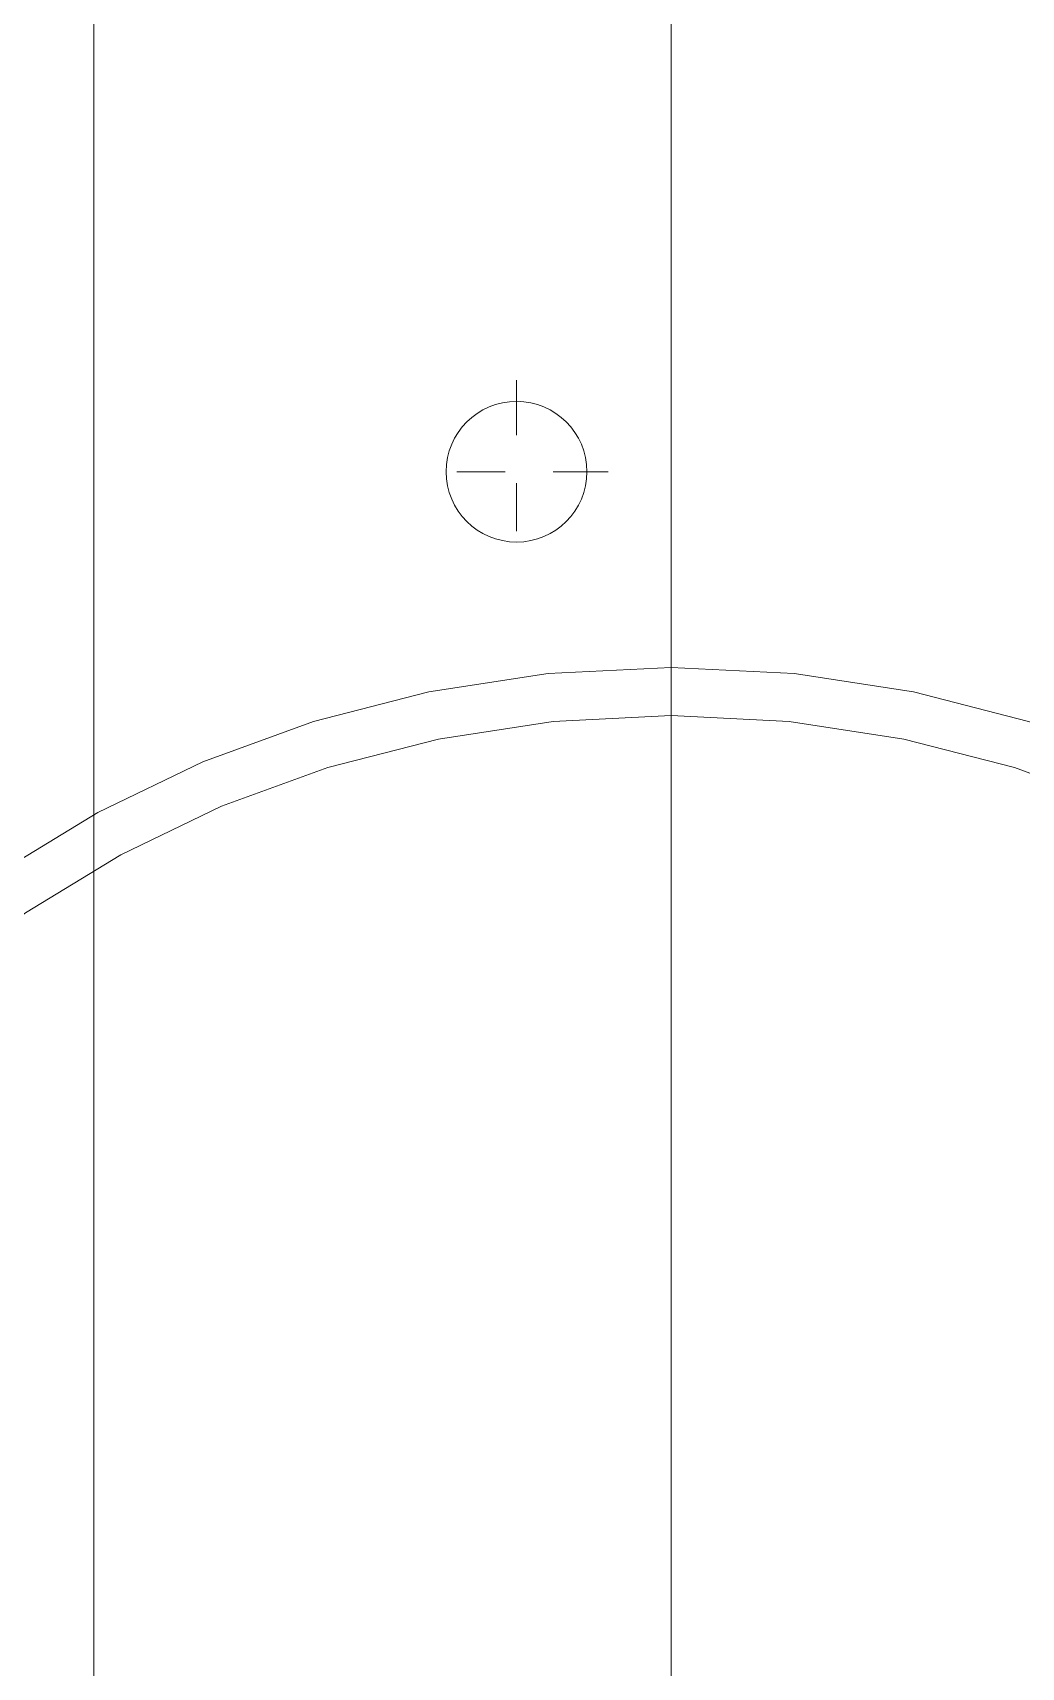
# Model space of a CAD drawing. Extents: x 23 to 587, y 4 to 413.
# Drawn here: x 219.084 to 221.139, y 313.316 to 316.714 of the extents above; entities that cross this region are included whole.
import ezdxf

# ---------------------------------------------------------------- set-up
doc = ezdxf.new("R2010")
doc.units = 0
doc.linetypes.add('DASHDOT', pattern=[18.5, 12, -3, 0.5, -3])
doc.linetypes.add('DASHED', pattern=[15, 12, -3])
doc.layers.get('0').update_dxf_attribs({"lineweight": 13})

# ---------------------------------------------------------------- blocks, each defined once
blk = doc.blocks.new('BLOCK376')
at = {"color": 7, "linetype": 'DASHDOT', "lineweight": 13}
blk.add_line((230.39, -82.5809), (230.39, -103.3809), dxfattribs=at)
blk = doc.blocks.new('BLOCK381')
at = {"color": 7, "linetype": 'DASHDOT', "lineweight": 13, "ltscale": 0.019022}
for p, q in [((229.7476, -86.7867), (229.7476, -87.5476)), ((230.1281, -87.1671), (229.3672, -87.1671))]:
    blk.add_line(p, q, dxfattribs=at)
blk = doc.blocks.new('BLOCK398')
at = {"color": 7, "linetype": 'DASHED', "lineweight": 13}
blk.add_line((227.99, -81.9809), (227.99, -103.9809), dxfattribs=at)
for centre, radius in [((229.7476, -87.1671), 0.2926), ((230.39, -92.9809), 5), ((230.39, -92.9809), 4.8)]:
    blk.add_circle(centre, radius, dxfattribs=at)
for radius in [10.5, 8]:
    blk.add_arc((230.39, -92.9809), radius, 135, 315, dxfattribs=at)

msp = doc.modelspace()

# ---------------------------------------------------------------- block references
at = {"lineweight": 0, "xscale": 0.5, "yscale": 0.5, "zscale": 0.5}
for name in ['BLOCK398', 'BLOCK376', 'BLOCK381']:
    msp.add_blockref(name, (105.2159, 359.385), dxfattribs=at)

doc.saveas('drawing.dxf')
